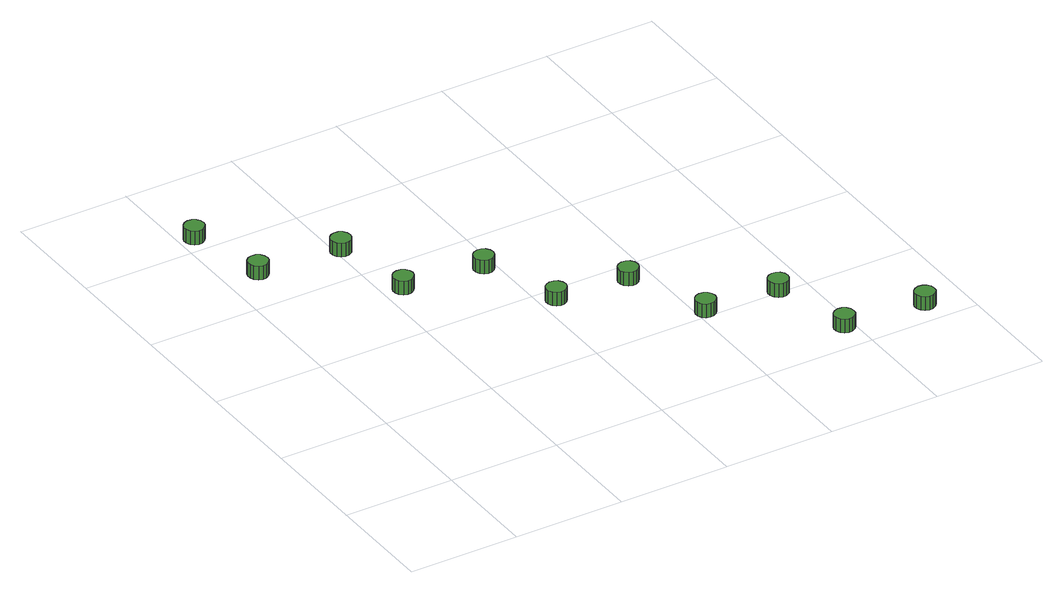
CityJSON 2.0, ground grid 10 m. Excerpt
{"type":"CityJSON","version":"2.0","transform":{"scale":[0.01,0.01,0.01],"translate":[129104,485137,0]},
"CityObjects":{
"tree1":{"type":"SolitaryVegetationObject","attributes":{"function":"something"},"geometry":[{"type":"MultiSurface","lod":"1","boundaries":[[[0,1,2,3,4,5,6,7,8,9,10,11,12,13,14]],[[15,16,17,18,19,20,21,22,23,24,25,26,27,28,29]],[[0,29,28,1]],[[1,28,27,2]],[[2,27,26,3]],[[3,26,25,4]],[[4,25,24,5]],[[5,24,23,6]],[[6,23,22,7]],[[7,22,21,8]],[[8,21,20,9]],[[9,20,19,10]],[[10,19,18,11]],[[11,18,17,12]],[[12,17,16,13]],[[13,16,15,14]],[[14,15,29,0]]]}]},
"tree2":{"type":"SolitaryVegetationObject","attributes":{"function":"something"},"geometry":[{"type":"MultiSurface","lod":"1","boundaries":[[[30,31,32,33,34,35,36,37,38,39,40,41,42,43,44]],[[45,46,47,48,49,50,51,52,53,54,55,56,57,58,59]],[[30,59,58,31]],[[31,58,57,32]],[[32,57,56,33]],[[33,56,55,34]],[[34,55,54,35]],[[35,54,53,36]],[[36,53,52,37]],[[37,52,51,38]],[[38,51,50,39]],[[39,50,49,40]],[[40,49,48,41]],[[41,48,47,42]],[[42,47,46,43]],[[43,46,45,44]],[[44,45,59,30]]]}]},
"tree3":{"type":"SolitaryVegetationObject","attributes":{"function":"something"},"geometry":[{"type":"MultiSurface","lod":"1","boundaries":[[[60,61,62,63,64,65,66,67,68,69,70,71,72,73,74]],[[75,76,77,78,79,80,81,82,83,84,85,86,87,88,89]],[[60,89,88,61]],[[61,88,87,62]],[[62,87,86,63]],[[63,86,85,64]],[[64,85,84,65]],[[65,84,83,66]],[[66,83,82,67]],[[67,82,81,68]],[[68,81,80,69]],[[69,80,79,70]],[[70,79,78,71]],[[71,78,77,72]],[[72,77,76,73]],[[73,76,75,74]],[[74,75,89,60]]]}]},
"tree4":{"type":"SolitaryVegetationObject","attributes":{"function":"something"},"geometry":[{"type":"MultiSurface","lod":"1","boundaries":[[[90,91,92,93,94,95,96,97,98,99,100,101,102,103,104]],[[105,106,107,108,109,110,111,112,113,114,115,116,117,118,119]],[[90,119,118,91]],[[91,118,117,92]],[[92,117,116,93]],[[93,116,115,94]],[[94,115,114,95]],[[95,114,113,96]],[[96,113,112,97]],[[97,112,111,98]],[[98,111,110,99]],[[99,110,109,100]],[[100,109,108,101]],[[101,108,107,102]],[[102,107,106,103]],[[103,106,105,104]],[[104,105,119,90]]]}]},
"tree5":{"type":"SolitaryVegetationObject","attributes":{"function":"something"},"geometry":[{"type":"MultiSurface","lod":"1","boundaries":[[[120,121,122,123,124,125,126,127,128,129,130,131,132,133,134]],[[135,136,137,138,139,140,141,142,143,144,145,146,147,148,149]],[[120,149,148,121]],[[121,148,147,122]],[[122,147,146,123]],[[123,146,145,124]],[[124,145,144,125]],[[125,144,143,126]],[[126,143,142,127]],[[127,142,141,128]],[[128,141,140,129]],[[129,140,139,130]],[[130,139,138,131]],[[131,138,137,132]],[[132,137,136,133]],[[133,136,135,134]],[[134,135,149,120]]]}]},
"tree6":{"type":"SolitaryVegetationObject","attributes":{"function":"something"},"geometry":[{"type":"MultiSurface","lod":"1","boundaries":[[[150,151,152,153,154,155,156,157,158,159,160,161,162,163,164]],[[165,166,167,168,169,170,171,172,173,174,175,176,177,178,179]],[[150,179,178,151]],[[151,178,177,152]],[[152,177,176,153]],[[153,176,175,154]],[[154,175,174,155]],[[155,174,173,156]],[[156,173,172,157]],[[157,172,171,158]],[[158,171,170,159]],[[159,170,169,160]],[[160,169,168,161]],[[161,168,167,162]],[[162,167,166,163]],[[163,166,165,164]],[[164,165,179,150]]]}]},
"tree7":{"type":"SolitaryVegetationObject","attributes":{"function":"something"},"geometry":[{"type":"MultiSurface","lod":"1","boundaries":[[[180,181,182,183,184,185,186,187,188,189,190,191,192,193,194]],[[195,196,197,198,199,200,201,202,203,204,205,206,207,208,209]],[[180,209,208,181]],[[181,208,207,182]],[[182,207,206,183]],[[183,206,205,184]],[[184,205,204,185]],[[185,204,203,186]],[[186,203,202,187]],[[187,202,201,188]],[[188,201,200,189]],[[189,200,199,190]],[[190,199,198,191]],[[191,198,197,192]],[[192,197,196,193]],[[193,196,195,194]],[[194,195,209,180]]]}]},
"tree8":{"type":"SolitaryVegetationObject","attributes":{"function":"something"},"geometry":[{"type":"MultiSurface","lod":"1","boundaries":[[[210,211,212,213,214,215,216,217,218,219,220,221,222,223,224]],[[225,226,227,228,229,230,231,232,233,234,235,236,237,238,239]],[[210,239,238,211]],[[211,238,237,212]],[[212,237,236,213]],[[213,236,235,214]],[[214,235,234,215]],[[215,234,233,216]],[[216,233,232,217]],[[217,232,231,218]],[[218,231,230,219]],[[219,230,229,220]],[[220,229,228,221]],[[221,228,227,222]],[[222,227,226,223]],[[223,226,225,224]],[[224,225,239,210]]]}]},
"tree9":{"type":"SolitaryVegetationObject","attributes":{"function":"something"},"geometry":[{"type":"MultiSurface","lod":"1","boundaries":[[[240,241,242,243,244,245,246,247,248,249,250,251,252,253,254]],[[255,256,257,258,259,260,261,262,263,264,265,266,267,268,269]],[[240,269,268,241]],[[241,268,267,242]],[[242,267,266,243]],[[243,266,265,244]],[[244,265,264,245]],[[245,264,263,246]],[[246,263,262,247]],[[247,262,261,248]],[[248,261,260,249]],[[249,260,259,250]],[[250,259,258,251]],[[251,258,257,252]],[[252,257,256,253]],[[253,256,255,254]],[[254,255,269,240]]]}]},
"tree10":{"type":"SolitaryVegetationObject","attributes":{"function":"something"},"geometry":[{"type":"MultiSurface","lod":"1","boundaries":[[[270,271,272,273,274,275,276,277,278,279,280,281,282,283,284]],[[285,286,287,288,289,290,291,292,293,294,295,296,297,298,299]],[[270,299,298,271]],[[271,298,297,272]],[[272,297,296,273]],[[273,296,295,274]],[[274,295,294,275]],[[275,294,293,276]],[[276,293,292,277]],[[277,292,291,278]],[[278,291,290,279]],[[279,290,289,280]],[[280,289,288,281]],[[281,288,287,282]],[[282,287,286,283]],[[283,286,285,284]],[[284,285,299,270]]]}]},
"tree11":{"type":"SolitaryVegetationObject","attributes":{"function":"something"},"geometry":[{"type":"MultiSurface","lod":"1","boundaries":[[[300,301,302,303,304,305,306,307,308,309,310,311,312,313,314]],[[315,316,317,318,319,320,321,322,323,324,325,326,327,328,329]],[[300,329,328,301]],[[301,328,327,302]],[[302,327,326,303]],[[303,326,325,304]],[[304,325,324,305]],[[305,324,323,306]],[[306,323,322,307]],[[307,322,321,308]],[[308,321,320,309]],[[309,320,319,310]],[[310,319,318,311]],[[311,318,317,312]],[[312,317,316,313]],[[313,316,315,314]],[[314,315,329,300]]]}]}
},
"vertices":[
[188,4109,225],[180,4146,225],[158,4176,225],[126,4195,225],[89,4199,225],[53,4187,225],[25,4162,225],[10,4128,225],[10,4090,225],[25,4056,225],[53,4031,225],[89,4019,225],[126,4023,225],[158,4042,225],[180,4072,225],[180,4072,96],[158,4042,96],[126,4023,96],[89,4019,96],[53,4031,96],[25,4056,96],[10,4090,96],[10,4128,96],[25,4162,96],[53,4187,96],[89,4199,96],[126,4195,96],[158,4176,96],[180,4146,96],[188,4109,96],
[389,3452,179],[381,3488,179],[359,3519,179],[327,3537,179],[290,3541,179],[254,3530,179],[226,3505,179],[211,3470,179],[211,3433,179],[226,3399,179],[254,3373,179],[290,3362,179],[327,3366,179],[359,3385,179],[381,3415,179],[381,3415,50],[359,3385,50],[327,3366,50],[290,3362,50],[254,3373,50],[226,3399,50],[211,3433,50],[211,3470,50],[226,3505,50],[254,3530,50],[290,3541,50],[327,3537,50],[359,3519,50],[381,3488,50],[389,3452,50],
[1271,2646,178],[1263,2683,178],[1241,2713,178],[1208,2732,178],[1171,2736,178],[1135,2724,178],[1107,2699,178],[1092,2665,178],[1092,2627,178],[1107,2593,178],[1135,2568,178],[1171,2556,178],[1208,2560,178],[1241,2579,178],[1263,2609,178],[1263,2609,49],[1241,2579,49],[1208,2560,49],[1171,2556,49],[1135,2568,49],[1107,2593,49],[1092,2627,49],[1092,2665,49],[1107,2699,49],[1135,2724,49],[1171,2736,49],[1208,2732,49],[1241,2713,49],[1263,2683,49],[1271,2646,49],
[1097,3325,230],[1089,3362,230],[1067,3392,230],[1035,3411,230],[997,3415,230],[962,3404,230],[934,3378,230],[919,3344,230],[919,3307,230],[934,3272,230],[962,3247,230],[997,3236,230],[1035,3240,230],[1067,3258,230],[1089,3289,230],[1089,3289,101],[1067,3258,101],[1035,3240,101],[997,3236,101],[962,3247,101],[934,3272,101],[919,3307,101],[919,3344,101],[934,3378,101],[962,3404,101],[997,3415,101],[1035,3411,101],[1067,3392,101],[1089,3362,101],[1097,3325,101],
[1951,2509,223],[1943,2545,223],[1921,2576,223],[1889,2595,223],[1852,2598,223],[1816,2587,223],[1788,2562,223],[1773,2528,223],[1773,2490,223],[1788,2456,223],[1816,2431,223],[1852,2419,223],[1889,2423,223],[1921,2442,223],[1943,2472,223],[1943,2472,94],[1921,2442,94],[1889,2423,94],[1852,2419,94],[1816,2431,94],[1788,2456,94],[1773,2490,94],[1773,2528,94],[1788,2562,94],[1816,2587,94],[1852,2598,94],[1889,2595,94],[1921,2576,94],[1943,2545,94],[1951,2509,94],
[2227,1840,187],[2219,1876,187],[2197,1907,187],[2165,1925,187],[2127,1929,187],[2092,1918,187],[2064,1893,187],[2049,1858,187],[2049,1821,187],[2064,1787,187],[2092,1762,187],[2127,1750,187],[2165,1754,187],[2197,1773,187],[2219,1803,187],[2219,1803,58],[2197,1773,58],[2165,1754,58],[2127,1750,58],[2092,1762,58],[2064,1787,58],[2049,1821,58],[2049,1858,58],[2064,1893,58],[2092,1918,58],[2127,1929,58],[2165,1925,58],[2197,1907,58],[2219,1876,58],[2227,1840,58],
[2846,1736,227],[2839,1773,227],[2817,1803,227],[2784,1822,227],[2747,1826,227],[2711,1814,227],[2683,1789,227],[2668,1755,227],[2668,1718,227],[2683,1683,227],[2711,1658,227],[2747,1647,227],[2784,1651,227],[2817,1669,227],[2839,1700,227],[2839,1700,98],[2817,1669,98],[2784,1651,98],[2747,1647,98],[2711,1658,98],[2683,1683,98],[2668,1718,98],[2668,1755,98],[2683,1789,98],[2711,1814,98],[2747,1826,98],[2784,1822,98],[2817,1803,98],[2839,1773,98],[2846,1736,98],
[3156,1045,195],[3148,1082,195],[3126,1112,195],[3094,1131,195],[3057,1135,195],[3021,1123,195],[2993,1098,195],[2978,1064,195],[2978,1026,195],[2993,992,195],[3021,967,195],[3057,955,195],[3094,959,195],[3126,978,195],[3148,1008,195],[3148,1008,66],[3126,978,66],[3094,959,66],[3057,955,66],[3021,967,66],[2993,992,66],[2978,1026,66],[2978,1064,66],[2993,1098,66],[3021,1123,66],[3057,1135,66],[3094,1131,66],[3126,1112,66],[3148,1082,66],[3156,1045,66],
[3976,239,212],[3969,276,212],[3947,306,212],[3914,325,212],[3877,329,212],[3841,318,212],[3813,292,212],[3798,258,212],[3798,221,212],[3813,186,212],[3841,161,212],[3877,150,212],[3914,154,212],[3947,172,212],[3969,203,212],[3969,203,83],[3947,172,83],[3914,154,83],[3877,150,83],[3841,161,83],[3813,186,83],[3798,221,83],[3798,258,83],[3813,292,83],[3841,318,83],[3877,329,83],[3914,325,83],[3947,306,83],[3969,276,83],[3976,239,83],
[3783,941,235],[3775,978,235],[3753,1008,235],[3720,1027,235],[3683,1031,235],[3647,1020,235],[3619,994,235],[3604,960,235],[3604,923,235],[3619,888,235],[3647,863,235],[3683,852,235],[3720,856,235],[3753,874,235],[3775,905,235],[3775,905,106],[3753,874,106],[3720,856,106],[3683,852,106],[3647,863,106],[3619,888,106],[3604,923,106],[3604,960,106],[3619,994,106],[3647,1020,106],[3683,1031,106],[3720,1027,106],[3753,1008,106],[3775,978,106],[3783,941,106],
[4671,125,257],[4663,161,257],[4641,192,257],[4608,210,257],[4571,214,257],[4536,203,257],[4508,178,257],[4492,143,257],[4492,106,257],[4508,72,257],[4536,46,257],[4571,35,257],[4608,39,257],[4641,58,257],[4663,88,257],[4663,88,128],[4641,58,128],[4608,39,128],[4571,35,128],[4536,46,128],[4508,72,128],[4492,106,128],[4492,143,128],[4508,178,128],[4536,203,128],[4571,214,128],[4608,210,128],[4641,192,128],[4663,161,128],[4671,125,128]
]}
